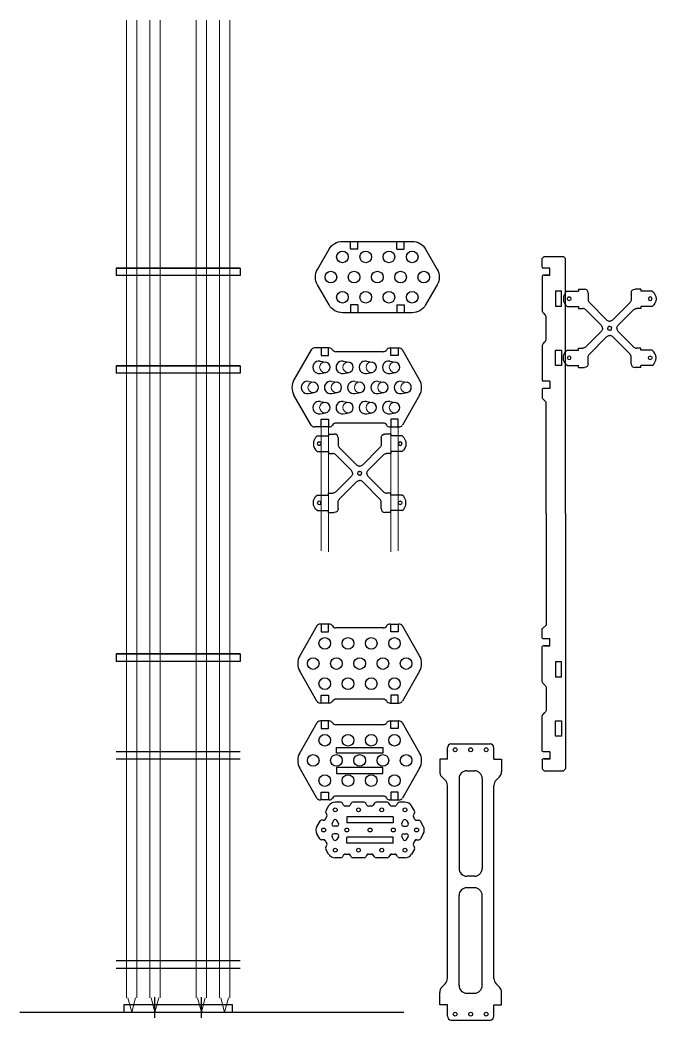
# Model space of a CAD drawing. Header units: inches. Extents: x -65 to 75, y -18 to 34.
# Drawn here: x 2.54 to 23.07, y -0.3 to 31.95 of the extents above; entities that cross this region are included whole.
import ezdxf

# ---------------------------------------------------------------- set-up
doc = ezdxf.new("R2010")
doc.units = ezdxf.units.IN
doc.header["$MEASUREMENT"] = 0
doc.layers.add('CUT', color=1, linetype='Continuous')
doc.layers.add('NOPLOT', color=40, linetype='Continuous', lineweight=5)

# ---------------------------------------------------------------- blocks, each defined once
blk = doc.blocks.new('Plate')
for p, q in [((-0.87, 0.9), (-0.87, 1.15)), ((-0.63, 0.9), (-0.63, 1.15)), ((0.63, 0.9), (0.63, 1.15)), ((0.87, 0.9), (0.87, 1.15)), ((-0.63, 0.9), (-0.87, 0.9)), ((0.63, 0.9), (0.87, 0.9)), ((-0.87, -0.9), (-0.87, -1.15)), ((-0.63, -0.9), (-0.87, -0.9)), ((-0.63, -0.9), (-0.63, -1.15)), ((0.63, -0.9), (0.63, -1.15)), ((0.63, -0.9), (0.87, -0.9)), ((0.87, -0.9), (0.87, -1.15))]:
    blk.add_line(p, q)
blk.add_lwpolyline([(-1.125, 1.15), (1.125, 1.15, -0.267949), (1.558, 0.9), (1.933, 0.25, -0.267949), (1.933, -0.25), (1.558, -0.9, -0.267949), (1.125, -1.15), (-1.125, -1.15, -0.267949), (-1.558, -0.9), (-1.933, -0.25, -0.267949), (-1.933, 0.25), (-1.558, 0.9, -0.267949)], format="xyb", close=True)
for centre in [(-1.125, 0.65), (-0.375, 0.65), (0.375, 0.65), (1.125, 0.65), (-1.5, 0), (-0.75, 0), (0, 0), (0.75, 0), (1.5, 0), (-1.125, -0.65), (-0.375, -0.65), (0.375, -0.65), (1.125, -0.65)]:
    blk.add_circle(centre, 0.188)
blk = doc.blocks.new('Arrow')
blk.add_line((-3.605, 0), (5.784, 0))
at = {"layer": 'NOPLOT'}
for p, q in [((-0.168, 32), (-0.168, 0.467)), ((0.168, 32), (0.168, 0.467)), ((-0.125, 0.467), (0, 0)), ((0.125, 0.467), (0, 0))]:
    blk.add_line(p, q, dxfattribs=at)
blk = doc.blocks.new('ShearBrace_Quarter')
for p, q in [((-1.37, 1.203), (-1.005, 1.203)), ((-1.005, 1.266), (-1.005, 1.203)), ((-1.005, 1.266), (-0.818, 1.266)), ((-1.005, 1.203), (-1.005, 1.203)), ((-0.693, 1.141), (-0.693, 0.921)), ((-1.37, 0.703), (-1.005, 0.703)), ((-1.005, 0.703), (-1.005, 0.641)), ((-0.656, 0.833), (-0.088, 0.265)), ((-1.005, 0.641), (-0.869, 0.641)), ((-0.781, 0.604), (-0.265, 0.088))]:
    blk.add_line(p, q)
blk.add_circle((-1.308, 0.953), 0.0575)
for centre, radius, start, end in [((-1.183, 0.953), 0.312, 126.8699, 233.1301), ((-0.818, 1.141), 0.125, 0, 90), ((-0.567, 0.921), 0.125, 180, 225), ((-0.869, 0.516), 0.125, 45, 90), ((-0.354, 0), 0.125, 0, 45), ((0, 0.354), 0.125, 225, 270), ((0, 0), 0.0625, 90, 180)]:
    blk.add_arc(centre, radius, start, end)
at = {"layer": 'NOPLOT'}
blk.add_circle((-1.308, 0.953), 0.0625, dxfattribs=at)
blk = doc.blocks.new('ShearBrace')
at = {"layer": 'CUT'}
blk.add_blockref('ShearBrace_Quarter', (0, 0), dxfattribs=at)
at = {"layer": 'CUT', "xscale": -1}
blk.add_blockref('ShearBrace_Quarter', (0, 0), dxfattribs=at)
at = {"layer": 'CUT', "xscale": -1, "rotation": 180}
blk.add_blockref('ShearBrace_Quarter', (0, 0), dxfattribs=at)
at = {"layer": 'CUT', "rotation": 180}
blk.add_blockref('ShearBrace_Quarter', (0, 0), dxfattribs=at)
blk = doc.blocks.new('PlateElevation')
for p, q in [((-2, 0.24), (2, 0.24)), ((-2, 0.24), (-2, 0)), ((2, 0.24), (-2, 0.24)), ((2, 0), (-2, 0)), ((2, 0.24), (2, 0))]:
    blk.add_line(p, q)
blk = doc.blocks.new('CatchPlate')
for p, q in [((-0.945, -0.25), (-1.125, -0.25)), ((-0.854, -0.344), (-0.89, -0.281)), ((-0.61, -0.281), (-0.646, -0.344)), ((-0.195, -0.25), (-0.555, -0.25)), ((-0.104, -0.344), (-0.14, -0.281)), ((0.14, -0.281), (0.104, -0.344)), ((0.555, -0.25), (0.195, -0.25)), ((0.646, -0.344), (0.61, -0.281)), ((0.89, -0.281), (0.854, -0.344)), ((1.125, -0.25), (0.945, -0.25)), ((-1.342, -0.375), (-1.432, -0.531)), ((-1.432, -0.594), (-1.396, -0.656)), ((-0.8, -0.375), (-0.7, -0.375)), ((-0.05, -0.375), (0.05, -0.375)), ((0.7, -0.375), (0.8, -0.375)), ((1.432, -0.531), (1.342, -0.375)), ((1.432, -0.594), (1.396, -0.656)), ((-1.626, -0.868), (-1.717, -1.025)), ((-1.5, -0.837), (-1.572, -0.837)), ((-1.446, -0.806), (-1.396, -0.719)), ((-1.179, -0.844), (-1.229, -0.931)), ((-1.021, -0.931), (-1.071, -0.844)), ((0.75, -0.73), (-0.75, -0.73)), ((-0.75, -0.73), (-0.75, -0.92)), ((0.75, -0.92), (-0.75, -0.92)), ((0.75, -0.73), (0.75, -0.92)), ((1.021, -0.931), (1.071, -0.844)), ((1.179, -0.844), (1.229, -0.931)), ((1.446, -0.806), (1.396, -0.719)), ((1.5, -0.837), (1.572, -0.837)), ((1.717, -1.025), (1.626, -0.868)), ((-1.626, -1.431), (-1.717, -1.275)), ((-1.075, -1.025), (-1.175, -1.025)), ((-1.075, -1.275), (-1.175, -1.275)), ((1.075, -1.025), (1.175, -1.025)), ((1.075, -1.275), (1.175, -1.275)), ((1.717, -1.275), (1.626, -1.431)), ((-1.5, -1.462), (-1.572, -1.462)), ((-1.446, -1.493), (-1.396, -1.58)), ((-1.179, -1.455), (-1.229, -1.368)), ((-1.021, -1.368), (-1.071, -1.455)), ((0.75, -1.379), (-0.75, -1.379)), ((-0.75, -1.569), (-0.75, -1.379)), ((0.75, -1.569), (-0.75, -1.569)), ((0.75, -1.569), (0.75, -1.379)), ((1.021, -1.368), (1.071, -1.455)), ((1.179, -1.455), (1.229, -1.368)), ((1.446, -1.493), (1.396, -1.58)), ((1.5, -1.462), (1.572, -1.462)), ((-1.432, -1.705), (-1.396, -1.643)), ((-1.342, -1.924), (-1.432, -1.768)), ((-0.8, -1.924), (-0.7, -1.924)), ((-0.05, -1.924), (0.05, -1.924)), ((0.7, -1.924), (0.8, -1.924)), ((1.432, -1.768), (1.342, -1.924)), ((1.432, -1.705), (1.396, -1.643)), ((-0.945, -2.049), (-1.125, -2.049)), ((-0.854, -1.955), (-0.89, -2.018)), ((-0.61, -2.018), (-0.646, -1.955)), ((-0.195, -2.049), (-0.555, -2.049)), ((-0.104, -1.955), (-0.14, -2.018)), ((0.14, -2.018), (0.104, -1.955)), ((0.555, -2.049), (0.195, -2.049)), ((0.646, -1.955), (0.61, -2.018)), ((0.89, -2.018), (0.854, -1.955)), ((1.125, -2.049), (0.945, -2.049))]:
    blk.add_line(p, q)
for centre in [(-1.125, -0.5), (-0.375, -0.5), (0.375, -0.5), (1.125, -0.5), (-1.5, -1.15), (-0.75, -1.15), (0, -1.15), (0.75, -1.15), (1.5, -1.15), (-1.125, -1.799), (-0.375, -1.799), (0.375, -1.799), (1.125, -1.799)]:
    blk.add_circle(centre, 0.0625)
for centre, radius, start, end in [((-1.125, -0.5), 0.25, 90, 150), ((-0.945, -0.313), 0.0625, 30, 90), ((-0.555, -0.313), 0.0625, 90, 150), ((-0.195, -0.313), 0.0625, 30, 90), ((0.195, -0.313), 0.0625, 90, 150), ((0.555, -0.313), 0.0625, 30, 90), ((0.945, -0.313), 0.0625, 90, 150), ((1.125, -0.5), 0.25, 30, 90), ((-1.378, -0.563), 0.0625, 150, 210), ((-0.8, -0.313), 0.0625, 210, 270), ((-0.7, -0.313), 0.0625, 270, 330), ((-0.05, -0.313), 0.0625, 210, 270), ((0.05, -0.313), 0.0625, 270, 330), ((0.7, -0.313), 0.0625, 210, 270), ((0.8, -0.313), 0.0625, 270, 330), ((1.378, -0.563), 0.0625, 330, 30), ((-1.572, -0.9), 0.0625, 90, 150), ((-1.5, -0.775), 0.0625, 270, 330), ((-1.45, -0.688), 0.0625, 330, 30), ((-1.175, -0.962), 0.0625, 150, 270), ((-1.125, -0.875), 0.0625, 30, 150), ((-1.075, -0.962), 0.0625, 270, 30), ((1.075, -0.962), 0.0625, 150, 270), ((1.125, -0.875), 0.0625, 30, 150), ((1.175, -0.962), 0.0625, 270, 30), ((1.45, -0.688), 0.0625, 150, 210), ((1.5, -0.775), 0.0625, 210, 270), ((1.572, -0.9), 0.0625, 30, 90), ((-1.5, -1.15), 0.25, 150, 210), ((-1.175, -1.337), 0.0625, 90, 210), ((-1.075, -1.337), 0.0625, 330, 90), ((1.075, -1.337), 0.0625, 90, 210), ((1.175, -1.337), 0.0625, 330, 90), ((1.5, -1.15), 0.25, 330, 30), ((-1.572, -1.4), 0.0625, 210, 270), ((-1.5, -1.525), 0.0625, 30, 90), ((-1.45, -1.612), 0.0625, 330, 30), ((-1.125, -1.424), 0.0625, 210, 330), ((1.125, -1.424), 0.0625, 210, 330), ((1.45, -1.612), 0.0625, 150, 210), ((1.5, -1.525), 0.0625, 90, 150), ((1.572, -1.4), 0.0625, 270, 330), ((-1.378, -1.737), 0.0625, 150, 210), ((-1.125, -1.799), 0.25, 210, 270), ((-0.8, -1.987), 0.0625, 90, 150), ((-0.7, -1.987), 0.0625, 30, 90), ((-0.05, -1.987), 0.0625, 90, 150), ((0.05, -1.987), 0.0625, 30, 90), ((0.7, -1.987), 0.0625, 90, 150), ((0.8, -1.987), 0.0625, 30, 90), ((1.125, -1.799), 0.25, 270, 330), ((1.378, -1.737), 0.0625, 330, 30), ((-0.945, -1.987), 0.0625, 270, 330), ((-0.555, -1.987), 0.0625, 210, 270), ((-0.195, -1.987), 0.0625, 270, 330), ((0.195, -1.987), 0.0625, 210, 270), ((0.555, -1.987), 0.0625, 270, 330), ((0.945, -1.987), 0.0625, 210, 270)]:
    blk.add_arc(centre, radius, start, end)
blk = doc.blocks.new('24_Notch')
for p, q in [((-0.12, 0), (0.12, 0)), ((-0.115, -0.25), (-0.115, 0)), ((0.115, 0), (0.115, -0.25))]:
    blk.add_line(p, q)
at = {"layer": 'NOPLOT'}
for p, q in [((-0.12, -0.25), (-0.12, 0)), ((0.12, 0), (0.12, -0.25))]:
    blk.add_line(p, q, dxfattribs=at)
blk = doc.blocks.new('MidPlate')
for p, q in [((-1.378, 1.212), (-1.933, 0.25)), ((-0.981, 1.275), (-1.269, 1.275)), ((-0.872, 1.212), (-0.872, 1.212)), ((0.764, 1.15), (-0.764, 1.15)), ((0.872, 1.212), (0.872, 1.212)), ((0.981, 1.275), (1.269, 1.275)), ((1.933, 0.25), (1.378, 1.212)), ((-1.378, -1.212), (-1.933, -0.25)), ((1.933, -0.25), (1.378, -1.212)), ((-0.981, -1.275), (-1.269, -1.275)), ((-0.872, -1.212), (-0.872, -1.212)), ((0.764, -1.15), (-0.764, -1.15)), ((0.872, -1.212), (0.872, -1.212)), ((0.981, -1.275), (1.269, -1.275))]:
    blk.add_line(p, q)
for centre in [(-1.125, 0.65), (-0.375, 0.65), (0.375, 0.65), (1.125, 0.65), (-1.5, 0), (-0.75, 0), (0, 0), (0.75, 0), (1.5, 0), (-1.125, -0.65), (-0.375, -0.65), (0.375, -0.65), (1.125, -0.65)]:
    blk.add_circle(centre, 0.188)
for centre, radius, start, end in [((-1.269, 1.15), 0.125, 90, 150), ((-0.981, 1.15), 0.125, 30, 90), ((-0.764, 1.275), 0.125, 210, 270), ((0.764, 1.275), 0.125, 270, 330), ((0.981, 1.15), 0.125, 90, 150), ((1.269, 1.15), 0.125, 30, 90), ((-1.5, 0), 0.5, 150, 210), ((1.5, 0), 0.5, 330, 30), ((-1.269, -1.15), 0.125, 210, 270), ((-0.981, -1.15), 0.125, 270, 330), ((-0.764, -1.275), 0.125, 90, 150), ((0.764, -1.275), 0.125, 30, 90), ((0.981, -1.15), 0.125, 210, 270), ((1.269, -1.15), 0.125, 270, 330)]:
    blk.add_arc(centre, radius, start, end)
at = {"layer": 'CUT', "xscale": -1, "rotation": 180}
blk.add_blockref('24_Notch', (-1.125, 1.025), dxfattribs=at)
at = {"layer": 'CUT', "rotation": 180}
blk.add_blockref('24_Notch', (1.125, 1.025), dxfattribs=at)
at = {"layer": 'CUT'}
blk.add_blockref('24_Notch', (-1.125, -1.025), dxfattribs=at)
at = {"layer": 'CUT', "xscale": -1}
blk.add_blockref('24_Notch', (1.125, -1.025), dxfattribs=at)
blk = doc.blocks.new('Spacer')
for p, q in [((-0.75, -0.24), (-0.75, 0.125)), ((-0.625, 0.25), (0.625, 0.25)), ((0.75, -0.24), (0.75, 0.125)), ((-0.75, -0.24), (-1, -0.24)), ((-0.75, -0.24), (-1, -0.24)), ((-1, -0.24), (-1, -0.636)), ((0.75, -0.24), (1, -0.24)), ((1, -0.24), (1, -0.636)), ((-0.125, -0.615), (0.125, -0.615)), ((-0.927, -0.813), (-0.823, -0.917)), ((-0.375, -0.865), (-0.375, -3.764)), ((0.375, -0.865), (0.375, -3.764)), ((0.927, -0.813), (0.823, -0.917)), ((-0.75, -7.31), (-0.75, -1.094)), ((0.75, -7.31), (0.75, -1.094)), ((0.125, -4.014), (-0.125, -4.014)), ((0.125, -4.389), (-0.125, -4.389)), ((-0.375, -7.538), (-0.375, -4.639)), ((0.375, -7.538), (0.375, -4.639)), ((-0.927, -7.59), (-0.823, -7.486)), ((0.927, -7.59), (0.823, -7.486)), ((-1, -8.163), (-1, -7.767)), ((-0.125, -7.788), (0.125, -7.788)), ((1, -8.163), (1, -7.767)), ((-0.75, -8.163), (-1, -8.163)), ((-0.75, -8.163), (-1, -8.163)), ((-0.75, -8.528), (-0.75, -8.163)), ((0.75, -8.528), (0.75, -8.163)), ((0.75, -8.163), (1, -8.163)), ((-0.625, -8.653), (0.625, -8.653))]:
    blk.add_line(p, q)
for centre in [(-0.5, 0.062), (0, 0.062), (0.5, 0.062), (-0.5, -8.466), (0, -8.466), (0.5, -8.466)]:
    blk.add_circle(centre, 0.0625)
for centre, radius, start, end in [((-0.625, 0.125), 0.125, 90, 180), ((0.625, 0.125), 0.125, 0, 90), ((-0.75, -0.636), 0.25, 180, 225), ((-0.125, -0.865), 0.25, 90, 180), ((0.125, -0.865), 0.25, 0, 90), ((0.75, -0.636), 0.25, 315, 0), ((-1, -1.094), 0.25, 0, 45), ((1, -1.094), 0.25, 135, 180), ((-0.125, -3.764), 0.25, 180, 270), ((0.125, -3.764), 0.25, 270, 360), ((-0.125, -4.639), 0.25, 90, 180), ((0.125, -4.639), 0.25, 0, 90), ((-1, -7.31), 0.25, 315, 0), ((1, -7.31), 0.25, 180, 225), ((-0.75, -7.767), 0.25, 135, 180), ((-0.125, -7.538), 0.25, 180, 270), ((0.125, -7.538), 0.25, 270, 0), ((0.75, -7.767), 0.25, 0, 45), ((-0.625, -8.528), 0.125, 180, 270), ((0.625, -8.528), 0.125, 270, 0)]:
    blk.add_arc(centre, radius, start, end)
blk = doc.blocks.new('Notch')
for p, q in [((-0.153, 0.197), (0.029, 0.165)), ((-0.153, -0.197), (0.029, -0.165))]:
    blk.add_line(p, q)
for centre, radius, start, end in [((-0.188, 0), 0.2, 80.0183, 279.9817), ((0, 0), 0.168, 279.9817, 80.0183)]:
    blk.add_arc(centre, radius, start, end)
blk = doc.blocks.new('TopPlate2')
for p, q in [((-3.565, 1.212), (-4.121, 0.25)), ((-2.981, 1.275), (-3.457, 1.275)), ((-2.872, 1.212), (-2.872, 1.212)), ((-1.236, 1.15), (-2.764, 1.15)), ((-1.128, 1.212), (-1.128, 1.212)), ((-1.019, 1.275), (-0.731, 1.275)), ((-0.067, 0.25), (-0.622, 1.212)), ((-3.565, -1.212), (-4.121, -0.25)), ((-0.067, -0.25), (-0.622, -1.212)), ((-2.981, -1.275), (-3.457, -1.275)), ((-2.872, -1.212), (-2.872, -1.212)), ((-1.236, -1.15), (-2.764, -1.15)), ((-1.128, -1.212), (-1.128, -1.212)), ((-1.019, -1.275), (-0.731, -1.275))]:
    blk.add_line(p, q)
for centre, radius, start, end in [((-3.457, 1.15), 0.125, 90, 150), ((-2.981, 1.15), 0.125, 30, 90), ((-2.764, 1.275), 0.125, 210, 270), ((-1.236, 1.275), 0.125, 270, 330), ((-1.019, 1.15), 0.125, 90, 150), ((-0.731, 1.15), 0.125, 30, 90), ((-3.687, 0), 0.5, 150, 210), ((-0.5, 0), 0.5, 330, 30), ((-3.457, -1.15), 0.125, 210, 270), ((-2.981, -1.15), 0.125, 270, 330), ((-2.764, -1.275), 0.125, 90, 150), ((-1.236, -1.275), 0.125, 30, 90), ((-1.019, -1.15), 0.125, 210, 270), ((-0.731, -1.15), 0.125, 270, 330)]:
    blk.add_arc(centre, radius, start, end)
at = {"layer": 'NOPLOT'}
for centre in [(-3.125, 0.65), (-2.375, 0.65), (-1.625, 0.65), (-0.875, 0.65), (-3.5, 0), (-2.75, 0), (-2, 0), (-1.25, 0), (-0.5, 0), (-3.125, -0.65), (-2.375, -0.65), (-1.625, -0.65), (-0.875, -0.65)]:
    blk.add_circle(centre, 0.168, dxfattribs=at)
at = {"layer": 'CUT', "xscale": -1, "rotation": 180}
blk.add_blockref('24_Notch', (-3.125, 1.025), dxfattribs=at)
at = {"layer": 'CUT', "rotation": 180}
blk.add_blockref('24_Notch', (-0.875, 1.025), dxfattribs=at)
at = {"layer": 'CUT'}
for name, p in [('Notch', (-3.125, 0.65)), ('Notch', (-2.375, 0.65)), ('Notch', (-1.625, 0.65)), ('Notch', (-0.875, 0.65)), ('Notch', (-3.5, 0)), ('Notch', (-2.75, 0)), ('Notch', (-2, 0)), ('Notch', (-1.25, 0)), ('Notch', (-0.5, 0)), ('Notch', (-3.125, -0.65)), ('Notch', (-2.375, -0.65)), ('Notch', (-1.625, -0.65)), ('Notch', (-0.875, -0.65)), ('24_Notch', (-3.125, -1.025))]:
    blk.add_blockref(name, p, dxfattribs=at)
at = {"layer": 'CUT', "xscale": -1}
blk.add_blockref('24_Notch', (-0.875, -1.025), dxfattribs=at)
blk = doc.blocks.new('TabCut_1950')
at = {"layer": 'CUT'}
blk.add_lwpolyline([(0.095, 0.245), (-0.095, 0.245), (-0.095, -0.245), (0.095, -0.245)], close=True, dxfattribs=at)
blk = doc.blocks.new('Rib')
for p, q in [((-0.5, 15.278), (-0.437, 15.341)), ((-0.5, 14.992), (-0.5, 15.278)), ((-0.437, 15.341), (0.188, 15.341)), ((0.188, 15.341), (0.25, 15.278)), ((0.25, 7.047), (0.25, 15.278)), ((-0.25, 14.961), (-0.469, 14.961)), ((-0.25, 14.726), (-0.25, 14.966)), ((-0.5, 14.7), (-0.5, 13.601)), ((-0.25, 14.731), (-0.469, 14.731)), ((-0.463, 13.512), (-0.412, 13.461)), ((-0.375, 12.673), (-0.375, 13.372)), ((-0.463, 12.533), (-0.412, 12.585)), ((-0.5, 12.444), (-0.5, 11.346)), ((-0.25, 11.314), (-0.469, 11.314)), ((-0.25, 11.319), (-0.25, 11.079)), ((-0.5, 11.053), (-0.5, 10.767)), ((-0.25, 11.084), (-0.469, 11.084)), ((-0.5, 10.767), (-0.375, 10.642)), ((-0.375, 7.047), (-0.375, 10.642))]:
    blk.add_line(p, q)
for centre, radius, start, end in [((-0.469, 14.992), 0.0312, 180, 270), ((-0.469, 14.7), 0.0312, 90, 180), ((-0.375, 13.601), 0.125, 180, 225), ((-0.5, 13.372), 0.125, 0, 45), ((-0.5, 12.673), 0.125, 315, 0), ((-0.375, 12.444), 0.125, 135, 180), ((-0.469, 11.346), 0.0312, 180, 270), ((-0.469, 11.053), 0.0312, 90, 180), ((-0.469, 11.053), 0.0312, 90, 180)]:
    blk.add_arc(centre, radius, start, end)
at = {"layer": 'NOPLOT'}
for p, q in [((-0.25, 14.966), (-0.437, 14.966)), ((-0.25, 14.726), (-0.437, 14.726)), ((-0.07, 14.226), (0.125, 14.226)), ((-0.07, 13.726), (-0.07, 14.226)), ((0.125, 14.226), (0.125, 13.726)), ((-0.07, 13.726), (0.125, 13.726)), ((-0.07, 12.319), (0.125, 12.319)), ((-0.07, 12.319), (-0.07, 11.819)), ((0.125, 11.819), (0.125, 12.319)), ((-0.07, 11.819), (0.125, 11.819)), ((-0.25, 11.319), (-0.437, 11.319)), ((-0.25, 11.079), (-0.437, 11.079))]:
    blk.add_line(p, q, dxfattribs=at)
blk.add_blockref('TabCut_1950', (0.028, 13.976))
at = {"xscale": -1, "rotation": 180}
blk.add_blockref('TabCut_1950', (0.028, 12.069), dxfattribs=at)
blk = doc.blocks.new('VerticalStrut')
at = {"layer": 'CUT'}
blk.add_blockref('Rib', (0, -7.047), dxfattribs=at)
at = {"layer": 'CUT', "xscale": -1, "rotation": 180}
blk.add_blockref('Rib', (0, 7.047), dxfattribs=at)

msp = doc.modelspace()

# ---------------------------------------------------------------- linework, layer by layer
for p, q in [((9.646, 8.354), (5.646, 8.354)), ((9.646, 8.114), (5.646, 8.114)), ((9.646, 1.604), (5.646, 1.604)), ((9.646, 1.364), (5.646, 1.364)), ((6.896, -0.225), (6.896, 0.433)), ((8.396, -0.225), (8.396, 0.433)), ((9.396, 0.191), (5.896, 0.191)), ((5.896, 0.191), (5.896, -0.049)), ((9.396, -0.049), (9.396, 0.191)), ((5.896, -0.049), (9.396, -0.049))]:
    msp.add_line(p, q)
at = {"layer": 'CUT'}
for points in [[(14.255, 8.302), (12.755, 8.302), (12.755, 8.492), (14.255, 8.492)], [(14.255, 7.843), (12.755, 7.843), (12.755, 7.653), (14.255, 7.653)]]:
    msp.add_lwpolyline(points, close=True, dxfattribs=at)
at = {"layer": 'NOPLOT'}
for p, q in [((12.26, 18.827), (12.26, 14.836)), ((12.5, 18.827), (12.5, 14.796)), ((14.51, 18.827), (14.51, 14.796)), ((14.75, 18.827), (14.75, 14.836))]:
    msp.add_line(p, q, dxfattribs=at)

# ---------------------------------------------------------------- block references
for name, p in [('Arrow', (6.146, -0.049)), ('Arrow', (6.896, -0.049)), ('Arrow', (8.396, -0.049)), ('Arrow', (9.146, -0.049)), ('VerticalStrut', (19.898, 16.033)), ('PlateElevation', (7.646, 23.711)), ('ShearBrace', (21.576, 22.008)), ('PlateElevation', (7.646, 20.559)), ('ShearBrace', (13.505, 17.333)), ('PlateElevation', (7.646, 11.266))]:
    msp.add_blockref(name, p)
at = {"layer": 'CUT'}
for name, p in [('Plate', (14.076, 23.66)), ('TopPlate2', (15.505, 20.101)), ('MidPlate', (13.505, 11.197)), ('MidPlate', (13.505, 8.072)), ('Spacer', (17.088, 8.354)), ('CatchPlate', (13.842, 6.978))]:
    msp.add_blockref(name, p, dxfattribs=at)

doc.saveas('drawing.dxf')
